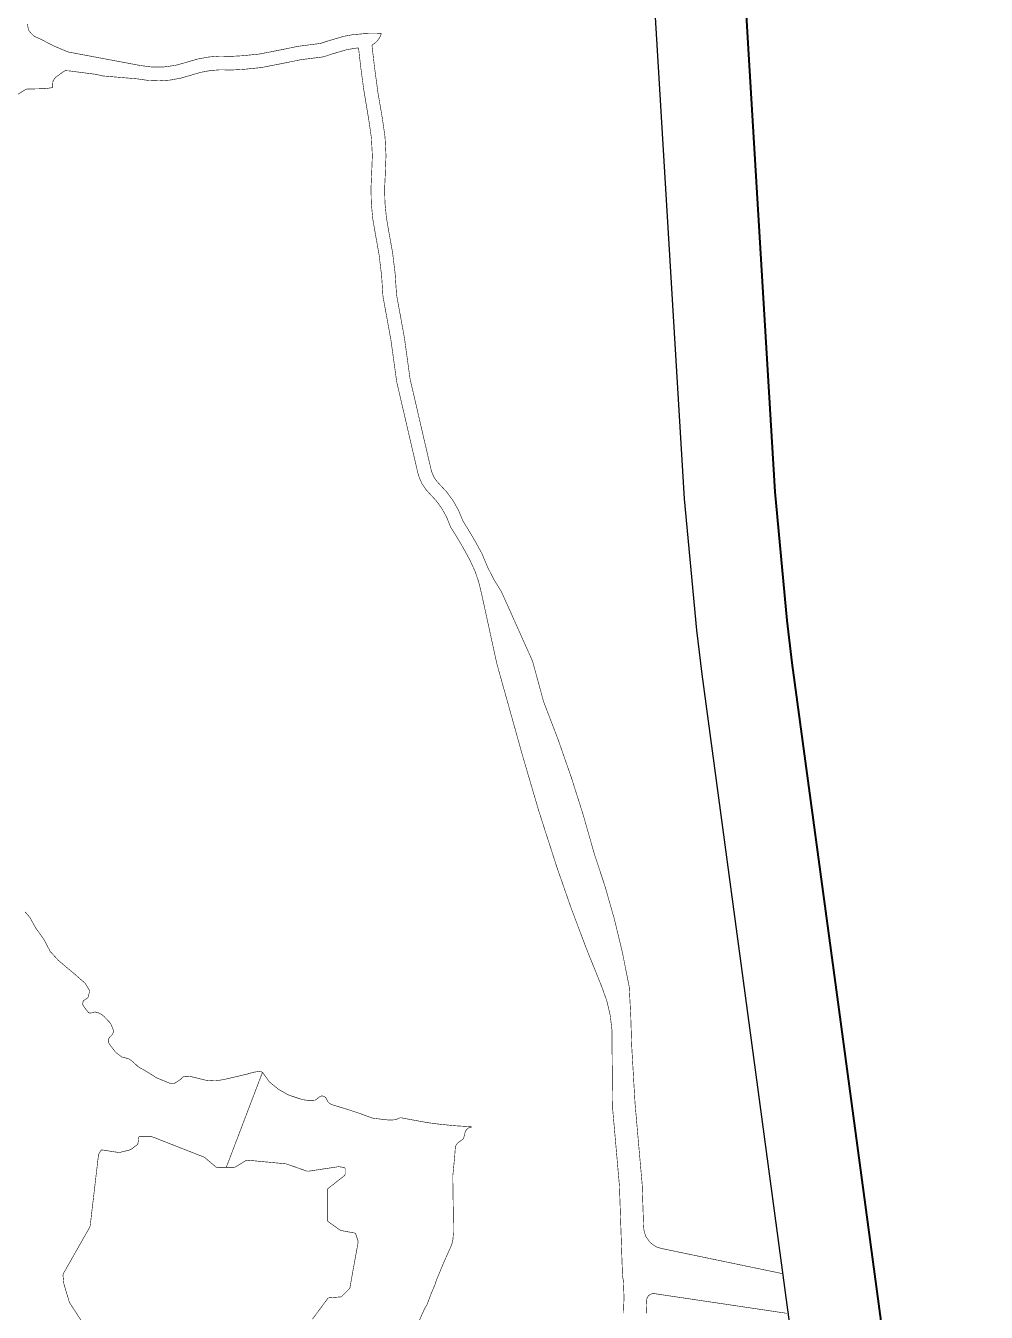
# Model space of a CAD drawing. Header units: millimetres. Extents: x -2018 to 1267, y -2275 to 2585.
# Drawn here: x 845 to 1267, y 405 to 970 of the extents above; entities that cross this region are included whole.
import ezdxf

# ---------------------------------------------------------------- set-up
doc = ezdxf.new("R2010")
doc.units = ezdxf.units.MM
doc.linetypes.add('DASH', pattern=[0.35, 0.25, -0.1])
doc.layers.add('0block', color=7, linetype='Continuous')
doc.layers.add('0lake', color=140, linetype='DASH')
doc.layers.add('0edge', color=40, linetype='Continuous', lineweight=40)

msp = doc.modelspace()

# ---------------------------------------------------------------- linework, layer by layer
at = {"layer": '0block', "color": 7}
msp.add_lwpolyline([(1218.76, 117.88), (1142.23, 685.19), (1139.91, 704.59), (1134.49, 762.35), (1098.72, 1358.46), (1084.46, 1599.52)], dxfattribs=at)
at = {"layer": '0edge'}
msp.add_lwpolyline([(994.5, -665.41), (1024.87, -129.15), (1046.34, -110.34), (1204.94, -122.23), (1263.59, -126.34), (1267.13, -75.63), (1258.64, 121.42), (1213.32, 457.41), (1202.47, 537.87), (1181.91, 690.24), (1179.69, 708.84), (1174.38, 765.41), (1162.69, 960.08), (1157.9, 1040), (1138.65, 1360.82), (1125.47, 1583.56)], dxfattribs=at)
at = {"layer": '0lake', "const_width": 0.25}
for points in [[(845.72, 971.03), (846.27, 968.59), (846.43, 968.11), (846.74, 967.73), (847.72, 966.59), (848.08, 966.24), (848.45, 965.91), (848.82, 965.57), (849.27, 965.35), (849.73, 965.15), (851.56, 964.34), (852.01, 964.13), (852.46, 963.9), (857.33, 961.36), (857.79, 961.16), (858.25, 960.97), (863.33, 958.84), (863.8, 958.67), (864.29, 958.58), (895.25, 952.77), (895.74, 952.7), (900.2, 952.11), (900.7, 952.08), (901.2, 952.08), (905.2, 952.09), (905.7, 952.1), (906.2, 952.17), (910.66, 952.78), (911.14, 952.89), (911.62, 953.03), (915.48, 954.09), (915.96, 954.23), (916.44, 954.37), (920.28, 955.5), (920.76, 955.62), (921.25, 955.71), (925.19, 956.44), (925.68, 956.5), (926.18, 956.54), (930.17, 956.86), (930.67, 956.86), (931.17, 956.85), (935.17, 956.75), (935.67, 956.78), (936.17, 956.81), (940.16, 957.03), (940.66, 957.07), (941.16, 957.12), (947.62, 957.77), (948.12, 957.86), (948.61, 957.96), (954.5, 959.1), (954.99, 959.19), (955.48, 959.29), (964.3, 961.09), (964.79, 961.18), (965.28, 961.25), (974.21, 962.41), (974.7, 962.49), (975.18, 962.64), (977.55, 963.43), (978.03, 963.57), (978.51, 963.72), (984.74, 965.55), (985.23, 965.65), (985.73, 965.74), (988.68, 966.27), (989.17, 966.33), (989.67, 966.37), (992.66, 966.63), (993.16, 966.67), (993.66, 966.72), (994.16, 966.77), (994.65, 966.78), (1001.15, 966.85), (1001.17, 966.38), (1001, 965.91), (1000.8, 965.45), (1000.55, 965.02), (1000.3, 964.58), (1000.02, 964.17), (999.71, 963.78), (999.38, 963.4), (999.03, 963.05), (998.66, 962.71), (998.27, 962.4), (997.86, 962.12), (997.44, 961.84), (997.21, 961.47), (998.26, 952.53), (998.31, 952.04), (998.38, 951.54), (999.72, 941.63), (999.78, 941.13), (999.86, 940.64), (1001.64, 930.29), (1001.72, 929.8), (1001.8, 929.31), (1002.87, 921.88), (1002.93, 921.39), (1002.96, 920.89), (1003.33, 913.9), (1003.35, 913.4), (1003.35, 912.9), (1003.07, 905.4), (1003.05, 904.9), (1003.03, 904.4), (1002.77, 898.91), (1002.76, 898.41), (1002.77, 897.91), (1002.9, 892.91), (1002.92, 892.41), (1002.95, 891.91), (1003.49, 886.44), (1003.55, 885.94), (1003.62, 885.45), (1004.47, 880.52), (1004.55, 880.03), (1004.64, 879.54), (1006.14, 871.17), (1006.23, 870.68), (1006.3, 870.18), (1007.33, 861.74), (1007.38, 861.25), (1007.42, 860.75), (1007.95, 852.77), (1007.99, 852.27), (1008.04, 851.77), (1011.37, 833.57), (1011.46, 833.08), (1011.53, 832.59), (1013.91, 815.25), (1014, 814.76), (1014.11, 814.27), (1023.03, 775.79), (1023.15, 775.3), (1023.28, 774.82), (1023.58, 773.87), (1023.75, 773.4), (1023.95, 772.94), (1024.38, 772.04), (1024.62, 771.6), (1024.89, 771.18), (1025.17, 770.77), (1025.45, 770.35), (1025.76, 769.96), (1026.43, 769.22), (1026.77, 768.85), (1027.1, 768.48), (1029.82, 765.55), (1030.15, 765.17), (1030.45, 764.77), (1032.51, 761.94), (1032.8, 761.53), (1033.07, 761.11), (1035.02, 757.62), (1035.25, 757.18), (1035.46, 756.72), (1036.98, 753.02), (1037.2, 752.57), (1037.45, 752.14), (1039.03, 749.59), (1039.29, 749.17), (1039.55, 748.74), (1042.36, 744.01), (1042.61, 743.58), (1042.85, 743.14), (1045.25, 738.75), (1045.48, 738.31), (1045.69, 737.85), (1047.81, 732.78), (1048.01, 732.32), (1048.23, 731.87), (1050.51, 727.42), (1050.74, 726.98), (1050.98, 726.54), (1053.85, 721.85), (1054.1, 721.42), (1054.33, 720.97), (1067.61, 691.31), (1067.78, 690.84), (1067.92, 690.36), (1072.54, 673.48), (1072.69, 673), (1072.86, 672.53), (1078.76, 657.13), (1078.94, 656.66), (1079.11, 656.19), (1084.55, 640.61), (1084.71, 640.14), (1084.87, 639.66), (1089.86, 623.94), (1090.01, 623.46), (1090.15, 622.98), (1094.81, 606.63), (1094.95, 606.15), (1095.11, 605.68), (1099.49, 592.38), (1099.64, 591.9), (1099.78, 591.42), (1103.61, 577.96), (1103.74, 577.47), (1103.87, 576.99), (1107.14, 563.38), (1107.26, 562.89), (1107.36, 562.4), (1110.18, 548.18), (1110.25, 547.68), (1110.28, 547.19), (1110.91, 535.2), (1110.93, 534.7), (1111.3, 522.71), (1111.32, 522.21), (1111.34, 521.71), (1112.76, 497.25), (1112.79, 496.75), (1112.83, 496.25), (1115.9, 461.39), (1115.94, 460.89), (1115.96, 460.39), (1116.55, 442.9), (1116.57, 442.4), (1116.62, 441.9), (1116.67, 441.41), (1116.73, 440.91), (1116.83, 440.42), (1117.25, 438.98), (1117.39, 438.5), (1117.59, 438.05), (1119.04, 436.01), (1119.35, 435.62), (1119.71, 435.28), (1121.74, 433.82), (1122.17, 433.57), (1122.64, 433.4), (1124.08, 432.97), (1124.56, 432.84), (1125.05, 432.73), (1177.43, 421.84), (1177.76, 421.57), (1177.86, 421.08), (1180.06, 404.73), (1179.89, 404.34)], [(1107.71, 404.37), (1107.73, 404.87), (1107.94, 410.86), (1107.95, 411.36), (1107.94, 411.86), (1107.69, 418.36), (1107.64, 418.86), (1107.56, 419.35), (1107.46, 419.84), (1107.38, 420.33), (1107.33, 420.83), (1107.29, 421.33), (1107.26, 421.83), (1107.24, 422.33), (1105.97, 459.81), (1105.95, 460.3), (1105.91, 460.8), (1102.97, 494.17), (1102.94, 494.67), (1102.94, 495.17), (1102.69, 522.17), (1102.69, 522.67), (1102.69, 523.17), (1102.66, 528.17), (1102.65, 528.67), (1102.62, 529.17), (1101.97, 534.63), (1101.91, 535.13), (1101.81, 535.62), (1100.57, 540.98), (1100.44, 541.46), (1100.29, 541.94), (1098.46, 547.12), (1098.29, 547.59), (1098.11, 548.06), (1091.57, 564.29), (1091.39, 564.76), (1091.2, 565.22), (1084.87, 582.07), (1084.7, 582.54), (1084.53, 583.01), (1078.6, 600.01), (1078.44, 600.48), (1078.29, 600.95), (1070.78, 624.28), (1070.63, 624.75), (1070.48, 625.23), (1063.44, 649.22), (1063.3, 649.7), (1063.17, 650.18), (1052.26, 689.19), (1052.13, 689.67), (1052.01, 690.15), (1045.4, 720.44), (1045.29, 720.93), (1045.17, 721.41), (1044.22, 725.3), (1044.1, 725.78), (1043.95, 726.26), (1042.47, 730.51), (1042.28, 730.97), (1042.07, 731.43), (1040.39, 735.06), (1040.17, 735.51), (1039.94, 735.95), (1037.55, 740.34), (1037.3, 740.77), (1037.05, 741.2), (1034.49, 745.5), (1034.24, 745.93), (1033.97, 746.36), (1031.87, 749.76), (1031.63, 750.2), (1031.44, 750.66), (1030.35, 753.45), (1030.16, 753.92), (1029.94, 754.37), (1028.27, 757.44), (1028.02, 757.87), (1027.74, 758.29), (1025.99, 760.73), (1025.7, 761.13), (1025.38, 761.52), (1023.01, 764.09), (1022.67, 764.46), (1022.33, 764.83), (1020.99, 766.31), (1020.69, 766.71), (1019.57, 768.37), (1019.31, 768.79), (1019.08, 769.24), (1018.44, 770.59), (1018.22, 771.04), (1018.05, 771.51), (1017.45, 773.42), (1017.32, 773.9), (1017.2, 774.39), (1008.16, 813.35), (1008.06, 813.84), (1007.98, 814.33), (1005.6, 831.67), (1005.53, 832.17), (1005.44, 832.66), (1002.11, 850.86), (1002.04, 851.35), (1001.99, 851.85), (1001.48, 859.83), (1001.44, 860.33), (1001.39, 860.83), (1000.37, 869.27), (1000.3, 869.76), (1000.21, 870.25), (998.8, 878.13), (998.71, 878.62), (998.63, 879.11), (997.7, 884.53), (997.62, 885.03), (997.55, 885.52), (996.97, 891.49), (996.93, 891.99), (996.91, 892.49), (996.77, 897.99), (996.76, 898.49), (996.77, 898.99), (997.05, 904.98), (997.07, 905.48), (997.09, 905.98), (997.34, 912.48), (997.35, 912.98), (997.35, 913.48), (996.98, 920.47), (996.94, 920.97), (996.88, 921.46), (995.87, 928.39), (995.8, 928.88), (995.72, 929.38), (993.66, 941.71), (993.59, 942.2), (993.52, 942.7), (992.45, 950.63), (992.38, 951.12), (992.32, 951.62), (991.34, 960.06), (991.09, 960.45), (990.62, 960.43), (986.66, 959.81), (986.17, 959.72), (985.69, 959.58), (979.94, 957.89), (979.46, 957.74), (978.98, 957.58), (976.14, 956.64), (975.65, 956.53), (975.15, 956.46), (966.22, 955.33), (965.73, 955.25), (965.24, 955.15), (956.42, 953.36), (955.93, 953.27), (949.06, 951.94), (948.57, 951.85), (948.07, 951.79), (941.1, 951.09), (940.61, 951.05), (940.11, 951.02), (935.61, 950.77), (935.11, 950.75), (934.61, 950.76), (931.12, 950.86), (930.62, 950.86), (930.12, 950.83), (926.63, 950.57), (926.13, 950.51), (925.64, 950.42), (922.2, 949.79), (921.71, 949.67), (921.23, 949.53), (917.87, 948.55), (917.39, 948.41), (913.55, 947.29), (913.07, 947.16), (912.58, 947.07), (908.64, 946.37), (908.14, 946.31), (907.64, 946.28), (904.15, 946.04), (903.65, 946.01), (903.15, 946.02), (899.16, 946.17), (898.66, 946.22), (898.16, 946.28), (894.2, 946.86), (893.71, 946.91), (893.21, 946.95), (878.76, 948.18), (878.27, 948.27), (877.79, 948.4), (876.83, 948.68), (876.34, 948.81), (875.85, 948.88), (871.88, 949.38), (867.42, 949.95), (866.92, 950.02), (866.43, 950.08), (864.44, 950.35), (863.94, 950.39), (863.45, 950.42), (862.45, 950.45), (861.99, 950.27), (861.58, 949.99), (858.72, 947.97), (858.32, 947.67), (858.01, 947.28), (857.09, 946.09), (857, 945.6), (856.95, 945.11), (856.91, 944.61), (856.89, 944.11), (856.87, 943.61), (856.86, 943.11), (856.4, 942.96), (854.42, 942.68), (853.92, 942.61), (853.43, 942.58), (845.93, 942.39), (845.43, 942.37), (844.97, 942.18), (841.14, 939.81)], [(844.74, 580.77), (845.08, 580.41), (846.73, 578.53), (847, 578.12), (847.25, 577.68), (849.17, 574.17), (849.42, 573.74), (849.71, 573.33), (852.93, 568.87), (853.18, 568.44), (853.41, 568), (855.73, 563.57), (856.03, 563.17), (856.37, 562.8), (859.07, 559.85), (859.41, 559.48), (859.79, 559.15), (865.13, 554.64), (865.52, 554.32), (866.3, 553.69), (866.68, 553.37), (867.05, 553.03), (867.79, 552.36), (868.16, 552.03), (868.54, 551.7), (870.81, 549.74), (871.17, 549.39), (871.43, 548.97), (872.99, 546.4), (873.1, 545.92), (873, 545.43), (872.58, 543.47), (872.34, 543.04), (871.1, 542.19), (870.69, 541.91), (870.31, 541.59), (870.22, 541.1), (870.13, 540.61), (870.05, 540.12), (870.31, 539.69), (870.86, 538.86), (871.13, 538.44), (871.43, 538.03), (872.37, 536.87), (872.69, 536.49), (873.16, 536.32), (873.65, 536.35), (874.15, 536.44), (874.63, 536.58), (875.11, 536.71), (875.59, 536.79), (876.55, 536.54), (877.04, 536.4), (877.5, 536.23), (878.76, 535.42), (879.17, 535.13), (879.53, 534.78), (881.93, 532.24), (882.25, 531.86), (882.49, 531.42), (883.46, 529.11), (883.64, 528.65), (883.7, 528.18), (883.5, 527.72), (883.29, 527.26), (883.03, 526.84), (882.68, 526.49), (882.34, 526.12), (882, 525.75), (881.69, 525.36), (881.5, 524.91), (881.47, 524.42), (881.47, 523.92), (881.53, 523.42), (881.64, 522.94), (881.91, 522.52), (884.36, 519.36), (884.69, 518.99), (885.08, 518.68), (887.09, 517.18), (887.52, 516.94), (888, 516.83), (888.49, 516.73), (888.97, 516.59), (889.93, 516.29), (890.4, 516.14), (890.85, 515.92), (891.24, 515.61), (891.63, 515.3), (892.01, 514.98), (893.13, 513.98), (893.5, 513.64), (893.86, 513.29), (894.21, 512.94), (894.6, 512.64), (895.92, 511.91), (896.36, 511.67), (896.79, 511.42), (898.52, 510.42), (898.95, 510.17), (899.37, 509.9), (901.88, 508.25), (902.31, 507.99), (902.76, 507.77), (905.07, 506.82), (905.53, 506.63), (905.99, 506.44), (908.31, 505.51), (908.79, 505.36), (909.28, 505.33), (909.78, 505.35), (910.28, 505.41), (910.73, 505.61), (911.14, 505.89), (911.56, 506.16), (912.81, 506.99), (913.22, 507.28), (913.57, 507.63), (913.88, 508.02), (914.26, 508.29), (914.75, 508.39), (915.24, 508.49), (915.74, 508.54), (916.24, 508.52), (917.23, 508.42), (917.73, 508.36), (918.22, 508.27), (924.05, 506.85), (924.54, 506.76), (925.04, 506.72), (928.03, 506.52), (928.53, 506.53), (929.02, 506.61), (931.49, 507), (931.98, 507.08), (932.47, 507.18), (937.83, 508.43), (938.32, 508.55), (938.8, 508.66), (941.72, 509.36), (942.21, 509.47), (942.69, 509.6), (944.61, 510.16), (945.1, 510.28), (945.59, 510.37), (947.56, 510.67), (948.06, 510.66), (948.54, 510.54), (948.98, 510.33), (948.95, 509.9), (948.92, 509.83), (933.26, 468.71), (932.88, 468.41), (929.88, 468.41), (929.38, 468.41), (928.89, 468.47), (924.31, 472.34), (923.93, 472.66), (923.53, 472.97), (901.19, 481.74), (900.73, 481.91), (900.23, 482), (895.23, 482), (894.78, 481.94), (894.7, 481.44), (894.45, 479.46), (894.37, 478.97), (894.14, 478.54), (891.74, 476.74), (891.33, 476.44), (890.91, 476.2), (886.54, 475.11), (886.05, 475.03), (885.56, 475.09), (879.14, 476.1), (878.64, 476.17), (878.21, 476.11), (877.44, 474.83), (877.19, 474.39), (877.02, 473.93), (873.42, 443.14), (873.34, 442.65), (873.17, 442.18), (861.8, 422.19), (861.56, 421.75), (861.41, 421.29), (861.76, 417.81), (861.83, 417.31), (861.96, 416.83), (864.12, 409.65), (864.29, 409.18), (864.52, 408.74), (869.43, 401.2)], [(971.01, 401.75), (977.55, 410.59), (977.86, 410.98), (978.3, 411.2), (983.29, 411.56), (983.77, 411.63), (984.14, 411.97), (986.97, 414.8), (987.31, 415.16), (987.52, 415.61), (988.57, 421.52), (988.65, 422.01), (988.74, 422.5), (991.07, 435.29), (991.13, 435.79), (991.04, 436.28), (990.09, 439.12), (989.87, 439.53), (989.4, 439.69), (983.99, 440.7), (983.51, 440.82), (983.06, 441.03), (978.17, 444.52), (977.79, 444.83), (977.58, 445.25), (977.58, 458.25), (977.61, 458.74), (977.84, 459.15), (979.41, 460.4), (979.8, 460.71), (980.19, 461.02), (984.91, 464.73), (985.27, 465.07), (985.41, 465.52), (985.41, 468.02), (985.17, 468.39), (984.7, 468.51), (982.72, 468.79), (982.22, 468.77), (981.73, 468.7), (969.37, 466.83), (968.87, 466.82), (968.39, 466.95), (959.89, 469.9), (959.41, 470.04), (958.91, 470.11), (942.49, 471.67), (942, 471.59), (941.56, 471.35), (936.88, 468.47), (936.39, 468.41), (935.89, 468.41), (933.39, 468.41), (933.3, 468.82), (948.78, 509.48), (948.97, 509.94), (949.22, 510.08), (949.82, 509.28), (950.12, 508.88), (950.41, 508.48), (951.86, 506.43), (952.17, 506.05), (952.54, 505.71), (955.64, 503.18), (956.03, 502.87), (956.46, 502.61), (960.38, 500.41), (960.83, 500.2), (961.31, 500.04), (966.06, 498.48), (966.53, 498.32), (967.02, 498.2), (969, 497.96), (969.5, 497.92), (970, 497.94), (972, 498.03), (972.46, 498.15), (972.86, 498.45), (974.02, 499.41), (974.43, 499.69), (974.89, 499.86), (975.38, 499.9), (975.86, 499.77), (976.31, 499.55), (976.73, 499.28), (977.05, 498.91), (977.7, 497.56), (977.99, 497.16), (978.37, 496.84), (978.77, 496.54), (979.18, 496.26), (979.64, 496.05), (985.85, 494.16), (986.33, 494.01), (986.81, 493.86), (991.55, 492.29), (992.03, 492.13), (992.5, 491.96), (996.72, 490.41), (997.19, 490.24), (997.68, 490.12), (999.66, 489.87), (1000.16, 489.81), (1000.65, 489.75), (1004.63, 489.3), (1005.13, 489.28), (1005.62, 489.31), (1007.12, 489.42), (1007.62, 489.48), (1008.09, 489.63), (1008.99, 490.05), (1009.45, 490.26), (1009.92, 490.31), (1020.25, 488.4), (1020.74, 488.31), (1022.72, 488.02), (1023.22, 487.95), (1023.71, 487.89), (1025.69, 487.63), (1026.19, 487.56), (1026.69, 487.51), (1027.18, 487.45), (1033.65, 486.81), (1034.15, 486.77), (1034.65, 486.74), (1040.64, 486.38), (1040.94, 486.26), (1039.99, 485.96), (1039.53, 485.79), (1039.15, 485.46), (1038.81, 485.09), (1038.48, 484.72), (1038.22, 484.3), (1037.99, 483.33), (1037.88, 482.84), (1037.76, 482.36), (1037.63, 481.87), (1037.5, 481.39), (1037.29, 480.96), (1036.06, 480.1), (1035.65, 479.81), (1035.26, 479.49), (1034.88, 479.17), (1034.51, 478.84), (1034.23, 478.43), (1034.06, 477.96), (1033.91, 477.49), (1033.81, 477), (1033.57, 473.51), (1033.53, 473.01), (1033.48, 472.51), (1032.75, 465.05), (1032.72, 464.55), (1032.72, 464.05), (1033.05, 441.05), (1033.05, 440.55), (1033.02, 440.05), (1032.84, 437.56), (1032.8, 437.06), (1032.73, 436.57), (1032.38, 435.11), (1032.25, 434.62), (1032.08, 434.15), (1031.88, 433.69), (1029.02, 427.31), (1028.82, 426.85), (1028.63, 426.39), (1025.72, 419.47), (1025.54, 419.01), (1025.39, 418.53), (1025.1, 417.58), (1024.94, 417.1), (1024.75, 416.64), (1023.39, 413.41), (1023.2, 412.95), (1023.02, 412.48), (1021.6, 408.74), (1021.42, 408.28), (1021.21, 407.83), (1020.68, 406.98), (1020.42, 406.55), (1020.19, 406.11), (1017.13, 399.26)], [(1179.4, 404.38), (1121.54, 412.98), (1121.04, 413.03), (1120.54, 413.01), (1120.06, 412.91), (1119.59, 412.72), (1119.16, 412.46), (1118.79, 412.14), (1118.47, 411.75), (1118.22, 411.32), (1118.04, 410.85), (1117.95, 410.36), (1117.91, 409.86), (1117.89, 409.36), (1117.72, 404.37)]]:
    msp.add_lwpolyline(points, dxfattribs=at)

doc.saveas('drawing.dxf')
